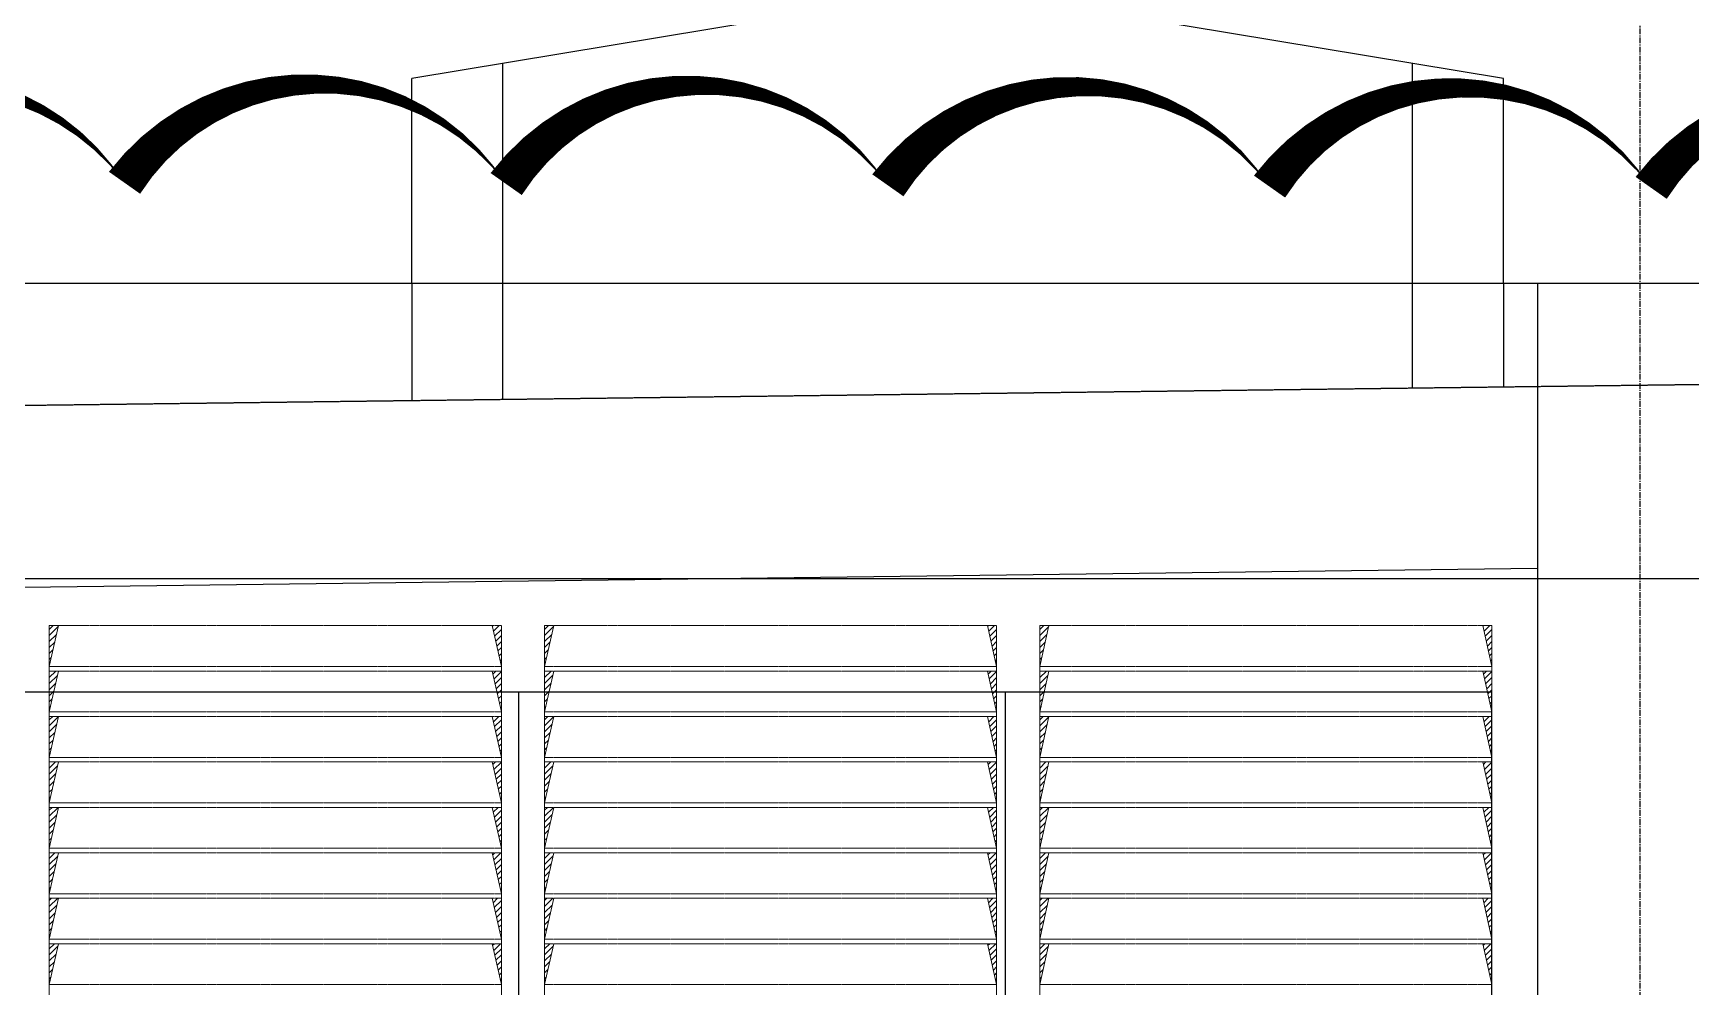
# Model space of a CAD drawing. Header units: inches. Extents: x 102027 to 175311, y -32523 to 10797.
# Drawn here: x 116254 to 119899, y -24012 to -21913 of the extents above; entities that cross this region are included whole.
import ezdxf

# ---------------------------------------------------------------- set-up
doc = ezdxf.new("R2010")
doc.units = ezdxf.units.IN
doc.header["$MEASUREMENT"] = 0
doc.linetypes.add('CENTER', pattern=[2, 1.25, -0.25, 0.25, -0.25])
doc.linetypes.add('HIDDEN', pattern=[0.375, 0.25, -0.125])
for name, color, linetype in [('1', 1, 'CENTER'), ('M-HVAC-DUCT-NEW', 5, 'Continuous'), ('M-X-BKGD', 8, 'Continuous')]:
    doc.layers.add(name, color=color, linetype=linetype)
doc.layers.add('grid nos', color=253, linetype='Continuous', lineweight=0)

# ---------------------------------------------------------------- blocks, each defined once
blk = doc.blocks.new('LOUVER VIL 3')
at = {"layer": '1', "color": 170, "lineweight": 0}
for p, q in [((103476.3, -12810.9), (104470.3, -12810.9)), ((103476.3, -14110.9), (103476.3, -12810.9)), ((103476.3, -12810.9), (103476.3, -14110.9)), ((104450.3, -12810.9), (104470.3, -12810.9)), ((104450.3, -12810.9), (104470.3, -12810.9)), ((104470.3, -14460.9), (104470.3, -12810.9)), ((104470.3, -12810.9), (104470.3, -14460.9)), ((104565.3, -12810.9), (105559.3, -12810.9)), ((104565.3, -14110.9), (104565.3, -12810.9)), ((104565.3, -12810.9), (104565.3, -14110.9)), ((105539.3, -12810.9), (105559.3, -12810.9)), ((105539.3, -12810.9), (105559.3, -12810.9)), ((105559.3, -14460.9), (105559.3, -12810.9)), ((105559.3, -12810.9), (105559.3, -14460.9)), ((105654.3, -12810.9), (106648.3, -12810.9)), ((105654.3, -14110.9), (105654.3, -12810.9)), ((105654.3, -12810.9), (105654.3, -14110.9)), ((106628.3, -12810.9), (106648.3, -12810.9)), ((106628.3, -12810.9), (106648.3, -12810.9)), ((106648.3, -14460.9), (106648.3, -12810.9)), ((106648.3, -12810.9), (106648.3, -14460.9)), ((103476.3, -12900.9), (104470.3, -12900.9)), ((104565.3, -12900.9), (105559.3, -12900.9)), ((105654.3, -12900.9), (106648.3, -12900.9)), ((103476.3, -12910.9), (104470.3, -12910.9)), ((104450.3, -12910.9), (104470.3, -12910.9)), ((104450.3, -12910.9), (104470.3, -12910.9)), ((104565.3, -12910.9), (105559.3, -12910.9)), ((105539.3, -12910.9), (105559.3, -12910.9)), ((105539.3, -12910.9), (105559.3, -12910.9)), ((105654.3, -12910.9), (106648.3, -12910.9)), ((106628.3, -12910.9), (106648.3, -12910.9)), ((106628.3, -12910.9), (106648.3, -12910.9)), ((103476.3, -13000.9), (104470.3, -13000.9)), ((103476.3, -13010.9), (104470.3, -13010.9)), ((104450.3, -13010.9), (104470.3, -13010.9)), ((104450.3, -13010.9), (104470.3, -13010.9)), ((104565.3, -13000.9), (105559.3, -13000.9)), ((104565.3, -13010.9), (105559.3, -13010.9)), ((105539.3, -13010.9), (105559.3, -13010.9)), ((105539.3, -13010.9), (105559.3, -13010.9)), ((105654.3, -13000.9), (106648.3, -13000.9)), ((105654.3, -13010.9), (106648.3, -13010.9)), ((106628.3, -13010.9), (106648.3, -13010.9)), ((106628.3, -13010.9), (106648.3, -13010.9)), ((103476.3, -13100.9), (104470.3, -13100.9)), ((103476.3, -13110.9), (104470.3, -13110.9)), ((104450.3, -13110.9), (104470.3, -13110.9)), ((104450.3, -13110.9), (104470.3, -13110.9)), ((104565.3, -13100.9), (105559.3, -13100.9)), ((104565.3, -13110.9), (105559.3, -13110.9)), ((105539.3, -13110.9), (105559.3, -13110.9)), ((105539.3, -13110.9), (105559.3, -13110.9)), ((105654.3, -13100.9), (106648.3, -13100.9)), ((105654.3, -13110.9), (106648.3, -13110.9)), ((106628.3, -13110.9), (106648.3, -13110.9)), ((106628.3, -13110.9), (106648.3, -13110.9)), ((103476.3, -13200.9), (104470.3, -13200.9)), ((103476.3, -13210.9), (104470.3, -13210.9)), ((104450.3, -13210.9), (104470.3, -13210.9)), ((104450.3, -13210.9), (104470.3, -13210.9)), ((104565.3, -13200.9), (105559.3, -13200.9)), ((104565.3, -13210.9), (105559.3, -13210.9)), ((105539.3, -13210.9), (105559.3, -13210.9)), ((105539.3, -13210.9), (105559.3, -13210.9)), ((105654.3, -13200.9), (106648.3, -13200.9)), ((105654.3, -13210.9), (106648.3, -13210.9)), ((106628.3, -13210.9), (106648.3, -13210.9)), ((106628.3, -13210.9), (106648.3, -13210.9)), ((103476.3, -13300.9), (104470.3, -13300.9)), ((104565.3, -13300.9), (105559.3, -13300.9)), ((105654.3, -13300.9), (106648.3, -13300.9)), ((103476.3, -13310.9), (104470.3, -13310.9)), ((104450.3, -13310.9), (104470.3, -13310.9)), ((104450.3, -13310.9), (104470.3, -13310.9)), ((104565.3, -13310.9), (105559.3, -13310.9)), ((105539.3, -13310.9), (105559.3, -13310.9)), ((105539.3, -13310.9), (105559.3, -13310.9)), ((105654.3, -13310.9), (106648.3, -13310.9)), ((106628.3, -13310.9), (106648.3, -13310.9)), ((106628.3, -13310.9), (106648.3, -13310.9)), ((103476.3, -13400.9), (104470.3, -13400.9)), ((103476.3, -13410.9), (104470.3, -13410.9)), ((104450.3, -13410.9), (104470.3, -13410.9)), ((104450.3, -13410.9), (104470.3, -13410.9)), ((104565.3, -13400.9), (105559.3, -13400.9)), ((104565.3, -13410.9), (105559.3, -13410.9)), ((105539.3, -13410.9), (105559.3, -13410.9)), ((105539.3, -13410.9), (105559.3, -13410.9)), ((105654.3, -13400.9), (106648.3, -13400.9)), ((105654.3, -13410.9), (106648.3, -13410.9)), ((106628.3, -13410.9), (106648.3, -13410.9)), ((106628.3, -13410.9), (106648.3, -13410.9)), ((103476.3, -13500.9), (104470.3, -13500.9)), ((103476.3, -13510.9), (104470.3, -13510.9)), ((104450.3, -13510.9), (104470.3, -13510.9)), ((104450.3, -13510.9), (104470.3, -13510.9)), ((104565.3, -13500.9), (105559.3, -13500.9)), ((104565.3, -13510.9), (105559.3, -13510.9)), ((105539.3, -13510.9), (105559.3, -13510.9)), ((105539.3, -13510.9), (105559.3, -13510.9)), ((105654.3, -13500.9), (106648.3, -13500.9)), ((105654.3, -13510.9), (106648.3, -13510.9)), ((106628.3, -13510.9), (106648.3, -13510.9)), ((106628.3, -13510.9), (106648.3, -13510.9)), ((103476.3, -13600.9), (104470.3, -13600.9)), ((104565.3, -13600.9), (105559.3, -13600.9)), ((105654.3, -13600.9), (106648.3, -13600.9))]:
    blk.add_line(p, q, dxfattribs=at)
at = {"layer": 'grid nos', "color": 170, "linetype": 'Continuous', "ltscale": 10000}
for p, q in [((103476.3, -12819.4), (103484.8, -12810.9)), ((103476.3, -12832.7), (103495.8, -12813.2)), ((103476.3, -12845.9), (103492, -12830.2)), ((104450.6, -12812.5), (104452.3, -12810.9)), ((104453, -12823.4), (104465.5, -12810.9)), ((104455.4, -12834.2), (104470.3, -12819.4)), ((104565.3, -12819.4), (104573.8, -12810.9)), ((104565.3, -12832.7), (104584.8, -12813.2)), ((104565.3, -12845.9), (104581, -12830.2)), ((105539.6, -12812.5), (105541.3, -12810.9)), ((105542, -12823.4), (105554.5, -12810.9)), ((105544.4, -12834.2), (105559.3, -12819.4)), ((105654.3, -12819.4), (105662.8, -12810.9)), ((105654.3, -12832.7), (105673.8, -12813.2)), ((105654.3, -12845.9), (105670, -12830.2)), ((106628.6, -12812.5), (106630.3, -12810.9)), ((106631, -12823.4), (106643.5, -12810.9)), ((106633.4, -12834.2), (106648.3, -12819.4)), ((103476.3, -12859.2), (103488.2, -12847.3)), ((103476.3, -12872.4), (103484.4, -12864.3)), ((104457.9, -12845), (104470.3, -12832.6)), ((104460.3, -12855.9), (104470.3, -12845.9)), ((104462.7, -12866.7), (104470.3, -12859.2)), ((104565.3, -12859.2), (104577.2, -12847.3)), ((104565.3, -12872.4), (104573.4, -12864.3)), ((105546.9, -12845), (105559.3, -12832.6)), ((105549.3, -12855.9), (105559.3, -12845.9)), ((105551.7, -12866.7), (105559.3, -12859.2)), ((105654.3, -12859.2), (105666.2, -12847.3)), ((105654.3, -12872.4), (105662.4, -12864.3)), ((106635.9, -12845), (106648.3, -12832.6)), ((106638.3, -12855.9), (106648.3, -12845.9)), ((106640.7, -12866.7), (106648.3, -12859.2)), ((103476.3, -12885.7), (103480.6, -12881.4)), ((103476.3, -12899), (103476.8, -12898.4)), ((104465.1, -12877.6), (104470.3, -12872.4)), ((104467.5, -12888.4), (104470.3, -12885.7)), ((104469.9, -12899.3), (104470.3, -12898.9)), ((104565.3, -12885.7), (104569.6, -12881.4)), ((104565.3, -12899), (104565.8, -12898.4)), ((105554.1, -12877.6), (105559.3, -12872.4)), ((105556.5, -12888.4), (105559.3, -12885.7)), ((105558.9, -12899.3), (105559.3, -12898.9)), ((105654.3, -12885.7), (105658.6, -12881.4)), ((105654.3, -12899), (105654.8, -12898.4)), ((106643.1, -12877.6), (106648.3, -12872.4)), ((106645.5, -12888.4), (106648.3, -12885.7)), ((106647.9, -12899.3), (106648.3, -12898.9)), ((103476.3, -12912.2), (103477.6, -12910.9)), ((103476.3, -12925.5), (103490.9, -12910.9)), ((103476.3, -12938.7), (103494, -12921)), ((103476.3, -12952), (103490.2, -12938)), ((104451.7, -12917.5), (104458.3, -12910.9)), ((104454.1, -12928.3), (104470.3, -12912.2)), ((104456.6, -12939.2), (104470.3, -12925.5)), ((104459, -12950), (104470.3, -12938.7)), ((104565.3, -12912.2), (104566.6, -12910.9)), ((104565.3, -12925.5), (104579.9, -12910.9)), ((104565.3, -12938.7), (104583, -12921)), ((104565.3, -12952), (104579.2, -12938)), ((105540.7, -12917.5), (105547.3, -12910.9)), ((105543.1, -12928.3), (105559.3, -12912.2)), ((105545.6, -12939.2), (105559.3, -12925.5)), ((105548, -12950), (105559.3, -12938.7)), ((105654.3, -12912.2), (105655.6, -12910.9)), ((105654.3, -12925.5), (105668.9, -12910.9)), ((105654.3, -12938.7), (105672, -12921)), ((105654.3, -12952), (105668.2, -12938)), ((106629.7, -12917.5), (106636.3, -12910.9)), ((106632.1, -12928.3), (106648.3, -12912.2)), ((106634.6, -12939.2), (106648.3, -12925.5)), ((106637, -12950), (106648.3, -12938.7)), ((103476.3, -12965.2), (103486.4, -12955.1)), ((103476.3, -12978.5), (103482.7, -12972.1)), ((104461.4, -12960.9), (104470.3, -12952)), ((104463.8, -12971.7), (104470.3, -12965.2)), ((104565.3, -12965.2), (104575.4, -12955.1)), ((104565.3, -12978.5), (104571.7, -12972.1)), ((105550.4, -12960.9), (105559.3, -12952)), ((105552.8, -12971.7), (105559.3, -12965.2)), ((105654.3, -12965.2), (105664.4, -12955.1)), ((105654.3, -12978.5), (105660.7, -12972.1)), ((106639.4, -12960.9), (106648.3, -12952)), ((106641.8, -12971.7), (106648.3, -12965.2)), ((103476.3, -12991.8), (103478.9, -12989.2)), ((103476.3, -13018.3), (103483.7, -13010.9)), ((103476.3, -13031.5), (103496.1, -13011.7)), ((104450.4, -13011.6), (104451.1, -13010.9)), ((104452.8, -13022.4), (104464.4, -13010.9)), ((104466.2, -12982.6), (104470.3, -12978.5)), ((104468.6, -12993.4), (104470.3, -12991.7)), ((104565.3, -12991.8), (104567.9, -12989.2)), ((104565.3, -13018.3), (104572.7, -13010.9)), ((104565.3, -13031.5), (104585.1, -13011.7)), ((105539.4, -13011.6), (105540.1, -13010.9)), ((105541.8, -13022.4), (105553.4, -13010.9)), ((105555.2, -12982.6), (105559.3, -12978.5)), ((105557.6, -12993.4), (105559.3, -12991.7)), ((105654.3, -12991.8), (105656.9, -12989.2)), ((105654.3, -13018.3), (105661.7, -13010.9)), ((105654.3, -13031.5), (105674.1, -13011.7)), ((106628.4, -13011.6), (106629.1, -13010.9)), ((106630.8, -13022.4), (106642.4, -13010.9)), ((106644.2, -12982.6), (106648.3, -12978.5)), ((106646.6, -12993.4), (106648.3, -12991.7)), ((103476.3, -13044.8), (103492.3, -13028.8)), ((103476.3, -13058.1), (103488.5, -13045.8)), ((104455.2, -13033.3), (104470.3, -13018.3)), ((104457.7, -13044.1), (104470.3, -13031.5)), ((104460.1, -13055), (104470.3, -13044.8)), ((104565.3, -13044.8), (104581.3, -13028.8)), ((104565.3, -13058.1), (104577.5, -13045.8)), ((105544.2, -13033.3), (105559.3, -13018.3)), ((105546.7, -13044.1), (105559.3, -13031.5)), ((105549.1, -13055), (105559.3, -13044.8)), ((105654.3, -13044.8), (105670.3, -13028.8)), ((105654.3, -13058.1), (105666.5, -13045.8)), ((106633.2, -13033.3), (106648.3, -13018.3)), ((106635.7, -13044.1), (106648.3, -13031.5)), ((106638.1, -13055), (106648.3, -13044.8)), ((103476.3, -13071.3), (103484.7, -13062.9)), ((103476.3, -13084.6), (103480.9, -13079.9)), ((104462.5, -13065.8), (104470.3, -13058)), ((104464.9, -13076.7), (104470.3, -13071.3)), ((104467.3, -13087.5), (104470.3, -13084.6)), ((104565.3, -13071.3), (104573.7, -13062.9)), ((104565.3, -13084.6), (104569.9, -13079.9)), ((105551.5, -13065.8), (105559.3, -13058)), ((105553.9, -13076.7), (105559.3, -13071.3)), ((105556.3, -13087.5), (105559.3, -13084.6)), ((105654.3, -13071.3), (105662.7, -13062.9)), ((105654.3, -13084.6), (105658.9, -13079.9)), ((106640.5, -13065.8), (106648.3, -13058)), ((106642.9, -13076.7), (106648.3, -13071.3)), ((106645.3, -13087.5), (106648.3, -13084.6)), ((103476.3, -13097.8), (103477.1, -13097)), ((103476.3, -13111.1), (103476.5, -13110.9)), ((103476.3, -13124.3), (103489.7, -13110.9)), ((103476.3, -13137.6), (103494.3, -13119.5)), ((104451.5, -13116.5), (104457.2, -13110.9)), ((104453.9, -13127.4), (104470.3, -13111.1)), ((104469.7, -13098.4), (104470.3, -13097.8)), ((104565.3, -13097.8), (104566.1, -13097)), ((104565.3, -13111.1), (104565.5, -13110.9)), ((104565.3, -13124.3), (104578.7, -13110.9)), ((104565.3, -13137.6), (104583.3, -13119.5)), ((105540.5, -13116.5), (105546.2, -13110.9)), ((105542.9, -13127.4), (105559.3, -13111.1)), ((105558.7, -13098.4), (105559.3, -13097.8)), ((105654.3, -13097.8), (105655.1, -13097)), ((105654.3, -13111.1), (105654.5, -13110.9)), ((105654.3, -13124.3), (105667.7, -13110.9)), ((105654.3, -13137.6), (105672.3, -13119.5)), ((106629.5, -13116.5), (106635.2, -13110.9)), ((106631.9, -13127.4), (106648.3, -13111.1)), ((106647.7, -13098.4), (106648.3, -13097.8)), ((103476.3, -13150.9), (103490.6, -13136.6)), ((103476.3, -13164.1), (103486.8, -13153.6)), ((104456.3, -13138.2), (104470.3, -13124.3)), ((104458.8, -13149.1), (104470.3, -13137.6)), ((104461.2, -13159.9), (104470.3, -13150.8)), ((104565.3, -13150.9), (104579.6, -13136.6)), ((104565.3, -13164.1), (104575.8, -13153.6)), ((105545.3, -13138.2), (105559.3, -13124.3)), ((105547.8, -13149.1), (105559.3, -13137.6)), ((105550.2, -13159.9), (105559.3, -13150.8)), ((105654.3, -13150.9), (105668.6, -13136.6)), ((105654.3, -13164.1), (105664.8, -13153.6)), ((106634.3, -13138.2), (106648.3, -13124.3)), ((106636.8, -13149.1), (106648.3, -13137.6)), ((106639.2, -13159.9), (106648.3, -13150.8)), ((103476.3, -13177.4), (103483, -13170.7)), ((103476.3, -13190.6), (103479.2, -13187.7)), ((104463.6, -13170.8), (104470.3, -13164.1)), ((104466, -13181.6), (104470.3, -13177.4)), ((104468.4, -13192.5), (104470.3, -13190.6)), ((104565.3, -13177.4), (104572, -13170.7)), ((104565.3, -13190.6), (104568.2, -13187.7)), ((105552.6, -13170.8), (105559.3, -13164.1)), ((105555, -13181.6), (105559.3, -13177.4)), ((105557.4, -13192.5), (105559.3, -13190.6)), ((105654.3, -13177.4), (105661, -13170.7)), ((105654.3, -13190.6), (105657.2, -13187.7)), ((106641.6, -13170.8), (106648.3, -13164.1)), ((106644, -13181.6), (106648.3, -13177.4)), ((106646.4, -13192.5), (106648.3, -13190.6)), ((103476.3, -13217.1), (103482.5, -13210.9)), ((103476.3, -13230.4), (103495.8, -13210.9)), ((103476.3, -13243.7), (103492.6, -13227.3)), ((104452.6, -13221.5), (104463.3, -13210.9)), ((104455, -13232.4), (104470.3, -13217.1)), ((104457.5, -13243.2), (104470.3, -13230.4)), ((104565.3, -13217.1), (104571.5, -13210.9)), ((104565.3, -13230.4), (104584.8, -13210.9)), ((104565.3, -13243.7), (104581.6, -13227.3)), ((105541.6, -13221.5), (105552.3, -13210.9)), ((105544, -13232.4), (105559.3, -13217.1)), ((105546.5, -13243.2), (105559.3, -13230.4)), ((105654.3, -13217.1), (105660.5, -13210.9)), ((105654.3, -13230.4), (105673.8, -13210.9)), ((105654.3, -13243.7), (105670.6, -13227.3)), ((106630.6, -13221.5), (106641.3, -13210.9)), ((106633, -13232.4), (106648.3, -13217.1)), ((106635.5, -13243.2), (106648.3, -13230.4)), ((103476.3, -13256.9), (103488.8, -13244.4)), ((103476.3, -13270.2), (103485, -13261.4)), ((104459.9, -13254.1), (104470.3, -13243.7)), ((104462.3, -13264.9), (104470.3, -13256.9)), ((104565.3, -13256.9), (104577.8, -13244.4)), ((104565.3, -13270.2), (104574, -13261.4)), ((105548.9, -13254.1), (105559.3, -13243.7)), ((105551.3, -13264.9), (105559.3, -13256.9)), ((105654.3, -13256.9), (105666.8, -13244.4)), ((105654.3, -13270.2), (105663, -13261.4)), ((106637.9, -13254.1), (106648.3, -13243.7)), ((106640.3, -13264.9), (106648.3, -13256.9)), ((103476.3, -13283.4), (103481.2, -13278.5)), ((103476.3, -13296.7), (103477.5, -13295.5)), ((104464.7, -13275.7), (104470.3, -13270.2)), ((104467.1, -13286.6), (104470.3, -13283.4)), ((104469.5, -13297.4), (104470.3, -13296.7)), ((104565.3, -13283.4), (104570.2, -13278.5)), ((104565.3, -13296.7), (104566.5, -13295.5)), ((105553.7, -13275.7), (105559.3, -13270.2)), ((105556.1, -13286.6), (105559.3, -13283.4)), ((105558.5, -13297.4), (105559.3, -13296.7)), ((105654.3, -13283.4), (105659.2, -13278.5)), ((105654.3, -13296.7), (105655.5, -13295.5)), ((106642.7, -13275.7), (106648.3, -13270.2)), ((106645.1, -13286.6), (106648.3, -13283.4)), ((106647.5, -13297.4), (106648.3, -13296.7)), ((103476.3, -13323.2), (103488.6, -13310.9)), ((103476.3, -13336.5), (103494.7, -13318.1)), ((103476.3, -13349.7), (103490.9, -13335.1)), ((104451.3, -13315.6), (104456.1, -13310.9)), ((104453.7, -13326.5), (104469.3, -13310.9)), ((104456.1, -13337.3), (104470.3, -13323.2)), ((104458.6, -13348.2), (104470.3, -13336.5)), ((104565.3, -13323.2), (104577.6, -13310.9)), ((104565.3, -13336.5), (104583.7, -13318.1)), ((104565.3, -13349.7), (104579.9, -13335.1)), ((105540.3, -13315.6), (105545.1, -13310.9)), ((105542.7, -13326.5), (105558.3, -13310.9)), ((105545.1, -13337.3), (105559.3, -13323.2)), ((105547.6, -13348.2), (105559.3, -13336.5)), ((105654.3, -13323.2), (105666.6, -13310.9)), ((105654.3, -13336.5), (105672.7, -13318.1)), ((105654.3, -13349.7), (105668.9, -13335.1)), ((106629.3, -13315.6), (106634.1, -13310.9)), ((106631.7, -13326.5), (106647.3, -13310.9)), ((106634.1, -13337.3), (106648.3, -13323.2)), ((106636.6, -13348.2), (106648.3, -13336.5)), ((103476.3, -13363), (103487.1, -13352.2)), ((103476.3, -13376.2), (103483.3, -13369.2)), ((104461, -13359), (104470.3, -13349.7)), ((104463.4, -13369.9), (104470.3, -13363)), ((104465.8, -13380.7), (104470.3, -13376.2)), ((104565.3, -13363), (104576.1, -13352.2)), ((104565.3, -13376.2), (104572.3, -13369.2)), ((105550, -13359), (105559.3, -13349.7)), ((105552.4, -13369.9), (105559.3, -13363)), ((105554.8, -13380.7), (105559.3, -13376.2)), ((105654.3, -13363), (105665.1, -13352.2)), ((105654.3, -13376.2), (105661.3, -13369.2)), ((106639, -13359), (106648.3, -13349.7)), ((106641.4, -13369.9), (106648.3, -13363)), ((106643.8, -13380.7), (106648.3, -13376.2)), ((103476.3, -13389.5), (103479.5, -13386.3)), ((103476.3, -13416), (103481.4, -13410.9)), ((103476.3, -13429.3), (103494.7, -13410.9)), ((104452.4, -13420.6), (104462.1, -13410.9)), ((104468.2, -13391.6), (104470.3, -13389.5)), ((104565.3, -13389.5), (104568.5, -13386.3)), ((104565.3, -13416), (104570.4, -13410.9)), ((104565.3, -13429.3), (104583.7, -13410.9)), ((105541.4, -13420.6), (105551.1, -13410.9)), ((105557.2, -13391.6), (105559.3, -13389.5)), ((105654.3, -13389.5), (105657.5, -13386.3)), ((105654.3, -13416), (105659.4, -13410.9)), ((105654.3, -13429.3), (105672.7, -13410.9)), ((106630.4, -13420.6), (106640.1, -13410.9)), ((106646.2, -13391.6), (106648.3, -13389.5)), ((103476.3, -13442.5), (103492.9, -13425.9)), ((103476.3, -13455.8), (103489.1, -13442.9)), ((104454.8, -13431.4), (104470.3, -13416)), ((104457.2, -13442.3), (104470.3, -13429.3)), ((104459.7, -13453.1), (104470.3, -13442.5)), ((104565.3, -13442.5), (104581.9, -13425.9)), ((104565.3, -13455.8), (104578.1, -13442.9)), ((105543.8, -13431.4), (105559.3, -13416)), ((105546.2, -13442.3), (105559.3, -13429.3)), ((105548.7, -13453.1), (105559.3, -13442.5)), ((105654.3, -13442.5), (105670.9, -13425.9)), ((105654.3, -13455.8), (105667.1, -13442.9)), ((106632.8, -13431.4), (106648.3, -13416)), ((106635.2, -13442.3), (106648.3, -13429.3)), ((106637.7, -13453.1), (106648.3, -13442.5)), ((103476.3, -13469.1), (103485.4, -13460)), ((103476.3, -13482.3), (103481.6, -13477)), ((104462.1, -13464), (104470.3, -13455.8)), ((104464.5, -13474.8), (104470.3, -13469)), ((104466.9, -13485.7), (104470.3, -13482.3)), ((104565.3, -13469.1), (104574.4, -13460)), ((104565.3, -13482.3), (104570.6, -13477)), ((105551.1, -13464), (105559.3, -13455.8)), ((105553.5, -13474.8), (105559.3, -13469)), ((105555.9, -13485.7), (105559.3, -13482.3)), ((105654.3, -13469.1), (105663.4, -13460)), ((105654.3, -13482.3), (105659.6, -13477)), ((106640.1, -13464), (106648.3, -13455.8)), ((106642.5, -13474.8), (106648.3, -13469)), ((106644.9, -13485.7), (106648.3, -13482.3)), ((103476.3, -13495.6), (103477.8, -13494.1)), ((103476.3, -13522.1), (103487.5, -13510.9)), ((103476.3, -13535.3), (103495, -13516.6)), ((104451.1, -13514.7), (104455, -13510.9)), ((104453.5, -13525.6), (104468.2, -13510.9)), ((104455.9, -13536.4), (104470.3, -13522.1)), ((104469.3, -13496.5), (104470.3, -13495.6)), ((104565.3, -13495.6), (104566.8, -13494.1)), ((104565.3, -13522.1), (104576.5, -13510.9)), ((104565.3, -13535.3), (104584, -13516.6)), ((105540.1, -13514.7), (105544, -13510.9)), ((105542.5, -13525.6), (105557.2, -13510.9)), ((105544.9, -13536.4), (105559.3, -13522.1)), ((105558.3, -13496.5), (105559.3, -13495.6)), ((105654.3, -13495.6), (105655.8, -13494.1)), ((105654.3, -13522.1), (105665.5, -13510.9)), ((105654.3, -13535.3), (105673, -13516.6)), ((106629.1, -13514.7), (106633, -13510.9)), ((106631.5, -13525.6), (106646.2, -13510.9)), ((106633.9, -13536.4), (106648.3, -13522.1)), ((106647.3, -13496.5), (106648.3, -13495.6)), ((103476.3, -13548.6), (103491.2, -13533.7)), ((103476.3, -13561.9), (103487.4, -13550.7)), ((104458.3, -13547.2), (104470.3, -13535.3)), ((104460.8, -13558.1), (104470.3, -13548.6)), ((104565.3, -13548.6), (104580.2, -13533.7)), ((104565.3, -13561.9), (104576.4, -13550.7)), ((105547.3, -13547.2), (105559.3, -13535.3)), ((105549.8, -13558.1), (105559.3, -13548.6)), ((105654.3, -13548.6), (105669.2, -13533.7)), ((105654.3, -13561.9), (105665.4, -13550.7)), ((106636.3, -13547.2), (106648.3, -13535.3)), ((106638.8, -13558.1), (106648.3, -13548.6)), ((103476.3, -13575.1), (103483.6, -13567.8)), ((103476.3, -13588.4), (103479.8, -13584.8)), ((104463.2, -13568.9), (104470.3, -13561.8)), ((104465.6, -13579.8), (104470.3, -13575.1)), ((104468, -13590.6), (104470.3, -13588.4)), ((104565.3, -13575.1), (104572.6, -13567.8)), ((104565.3, -13588.4), (104568.8, -13584.8)), ((105552.2, -13568.9), (105559.3, -13561.8)), ((105554.6, -13579.8), (105559.3, -13575.1)), ((105557, -13590.6), (105559.3, -13588.4)), ((105654.3, -13575.1), (105661.6, -13567.8)), ((105654.3, -13588.4), (105657.8, -13584.8)), ((106641.2, -13568.9), (106648.3, -13561.8)), ((106643.6, -13579.8), (106648.3, -13575.1)), ((106646, -13590.6), (106648.3, -13588.4))]:
    blk.add_line(p, q, dxfattribs=at)
at = {"layer": 'grid nos', "color": 170, "linetype": 'HIDDEN', "ltscale": 10000}
for p, q in [((103496.3, -12810.9), (103476.3, -12900.9)), ((104450.3, -12810.9), (104470.3, -12900.9)), ((104585.3, -12810.9), (104565.3, -12900.9)), ((105539.3, -12810.9), (105559.3, -12900.9)), ((105674.3, -12810.9), (105654.3, -12900.9)), ((106628.3, -12810.9), (106648.3, -12900.9)), ((103496.3, -12910.9), (103476.3, -13000.9)), ((104450.3, -12910.9), (104470.3, -13000.9)), ((104585.3, -12910.9), (104565.3, -13000.9)), ((105539.3, -12910.9), (105559.3, -13000.9)), ((105674.3, -12910.9), (105654.3, -13000.9)), ((106628.3, -12910.9), (106648.3, -13000.9)), ((103496.3, -13010.9), (103476.3, -13100.9)), ((104450.3, -13010.9), (104470.3, -13100.9)), ((104585.3, -13010.9), (104565.3, -13100.9)), ((105539.3, -13010.9), (105559.3, -13100.9)), ((105674.3, -13010.9), (105654.3, -13100.9)), ((106628.3, -13010.9), (106648.3, -13100.9)), ((103496.3, -13110.9), (103476.3, -13200.9)), ((104450.3, -13110.9), (104470.3, -13200.9)), ((104585.3, -13110.9), (104565.3, -13200.9)), ((105539.3, -13110.9), (105559.3, -13200.9)), ((105674.3, -13110.9), (105654.3, -13200.9)), ((106628.3, -13110.9), (106648.3, -13200.9)), ((103496.3, -13210.9), (103476.3, -13300.9)), ((104450.3, -13210.9), (104470.3, -13300.9)), ((104585.3, -13210.9), (104565.3, -13300.9)), ((105539.3, -13210.9), (105559.3, -13300.9)), ((105674.3, -13210.9), (105654.3, -13300.9)), ((106628.3, -13210.9), (106648.3, -13300.9)), ((103496.3, -13310.9), (103476.3, -13400.9)), ((104450.3, -13310.9), (104470.3, -13400.9)), ((104585.3, -13310.9), (104565.3, -13400.9)), ((105539.3, -13310.9), (105559.3, -13400.9)), ((105674.3, -13310.9), (105654.3, -13400.9)), ((106628.3, -13310.9), (106648.3, -13400.9)), ((103496.3, -13410.9), (103476.3, -13500.9)), ((104450.3, -13410.9), (104470.3, -13500.9)), ((104585.3, -13410.9), (104565.3, -13500.9)), ((105539.3, -13410.9), (105559.3, -13500.9)), ((105674.3, -13410.9), (105654.3, -13500.9)), ((106628.3, -13410.9), (106648.3, -13500.9)), ((103496.3, -13510.9), (103476.3, -13600.9)), ((104450.3, -13510.9), (104470.3, -13600.9)), ((104585.3, -13510.9), (104565.3, -13600.9)), ((105539.3, -13510.9), (105559.3, -13600.9)), ((105674.3, -13510.9), (105654.3, -13600.9)), ((106628.3, -13510.9), (106648.3, -13600.9))]:
    blk.add_line(p, q, dxfattribs=at)

msp = doc.modelspace()

# ---------------------------------------------------------------- linework, layer by layer
at = {"layer": 'M-HVAC-DUCT-NEW', "color": 2}
msp.add_lwpolyline([(120650.9, -22256.5, 0, 83.9, 0.520567), (119811.6, -22253.7, 0, 83.9, 0.520567), (118972.4, -22250.9, 0, 83.9, 0.520567), (118133.2, -22248.1, 0, 83.9, 0.520567), (117294, -22245.3, 0, 83.9, 0.520567), (116454.8, -22242.5, 0, 83.9, 0.520567), (115615.6, -22239.7, 0, 83.9, 0.520567), (114776.4, -22236.9, 0, 83.9, 0.520567), (113937.2, -22234.1, 0, 83.9, 0.520567), (113494.5, -22232.6, 0, 83.9, 0.520567), (113494.5, -23071.8, 0, 83.9, 0.520567), (113494.5, -23911, 0, 83.9, 0.520567), (113494.5, -24750.2, 0, 83.9, 0.520567), (113494.5, -25589.4, 0, 83.9, 0.520567), (114292.3, -25633.5, 0, 83.9, 0.520567), (115131.5, -25636.3, 0, 83.9, 0.520567), (115970.7, -25639.1, 0, 83.9, 0.520567), (116809.9, -25641.9, 0, 83.9, 0.520567), (117649.1, -25644.6, 0, 83.9, 0.520567), (118488.3, -25647.4, 0, 83.9, 0.520567), (119327.5, -25650.2, 0, 83.9, 0.520567), (120166.7, -25653, 0, 83.9, 0.520567)], format="xyseb", dxfattribs=at)
at = {"layer": 'M-X-BKGD', "color": 8, "linetype": 'CENTER', "ltscale": 10}
msp.add_line((119786.4, -20883.1), (119786.4, -32313.4), dxfattribs=at)
at = {"layer": 'M-X-BKGD', "color": 8}
for p, q in [((117086.6, -22463.4), (117086.6, -22013.2)), ((119486.6, -22463.4), (119486.6, -22013.2)), ((113561.4, -22463.4), (138011.4, -22463.4)), ((119561.4, -22463.4), (119561.4, -32313.4)), ((119561.4, -23091.3), (114011.4, -23160.7)), ((117321.4, -23363.4), (117321.4, -24913.4)), ((118391.4, -23363.4), (118391.4, -24913.4))]:
    msp.add_line(p, q, dxfattribs=at)
at = {"layer": 'M-X-BKGD', "color": 8, "linetype": 'HIDDEN', "ltscale": 5}
for p, q in [((117286.6, -22719.7), (117286.6, -21979.8)), ((119286.6, -22694.7), (119286.6, -21979.8)), ((117086.6, -22463.4), (117086.6, -22722.2)), ((119486.6, -22463.4), (119486.6, -22692.2)), ((125786.4, -22613.4), (113786.4, -22763.4)), ((113561.4, -23113.4), (138471.4, -23113.4))]:
    msp.add_line(p, q, dxfattribs=at)
at = {"layer": 'M-X-BKGD', "color": 8}
msp.add_lwpolyline([(119486.6, -22013.2), (118286.6, -21813.2), (117086.6, -22013.2)], dxfattribs=at)
msp.add_lwpolyline([(119461.4, -23363.4), (114111.4, -23363.4), (114111.4, -24913.4), (119461.4, -24913.4)], close=True, dxfattribs=at)

# ---------------------------------------------------------------- block references
at = {"layer": 'M-HVAC-DUCT-NEW'}
msp.add_blockref('LOUVER VIL 3', (12813.1, -10405.9), dxfattribs=at)

doc.saveas('drawing.dxf')
